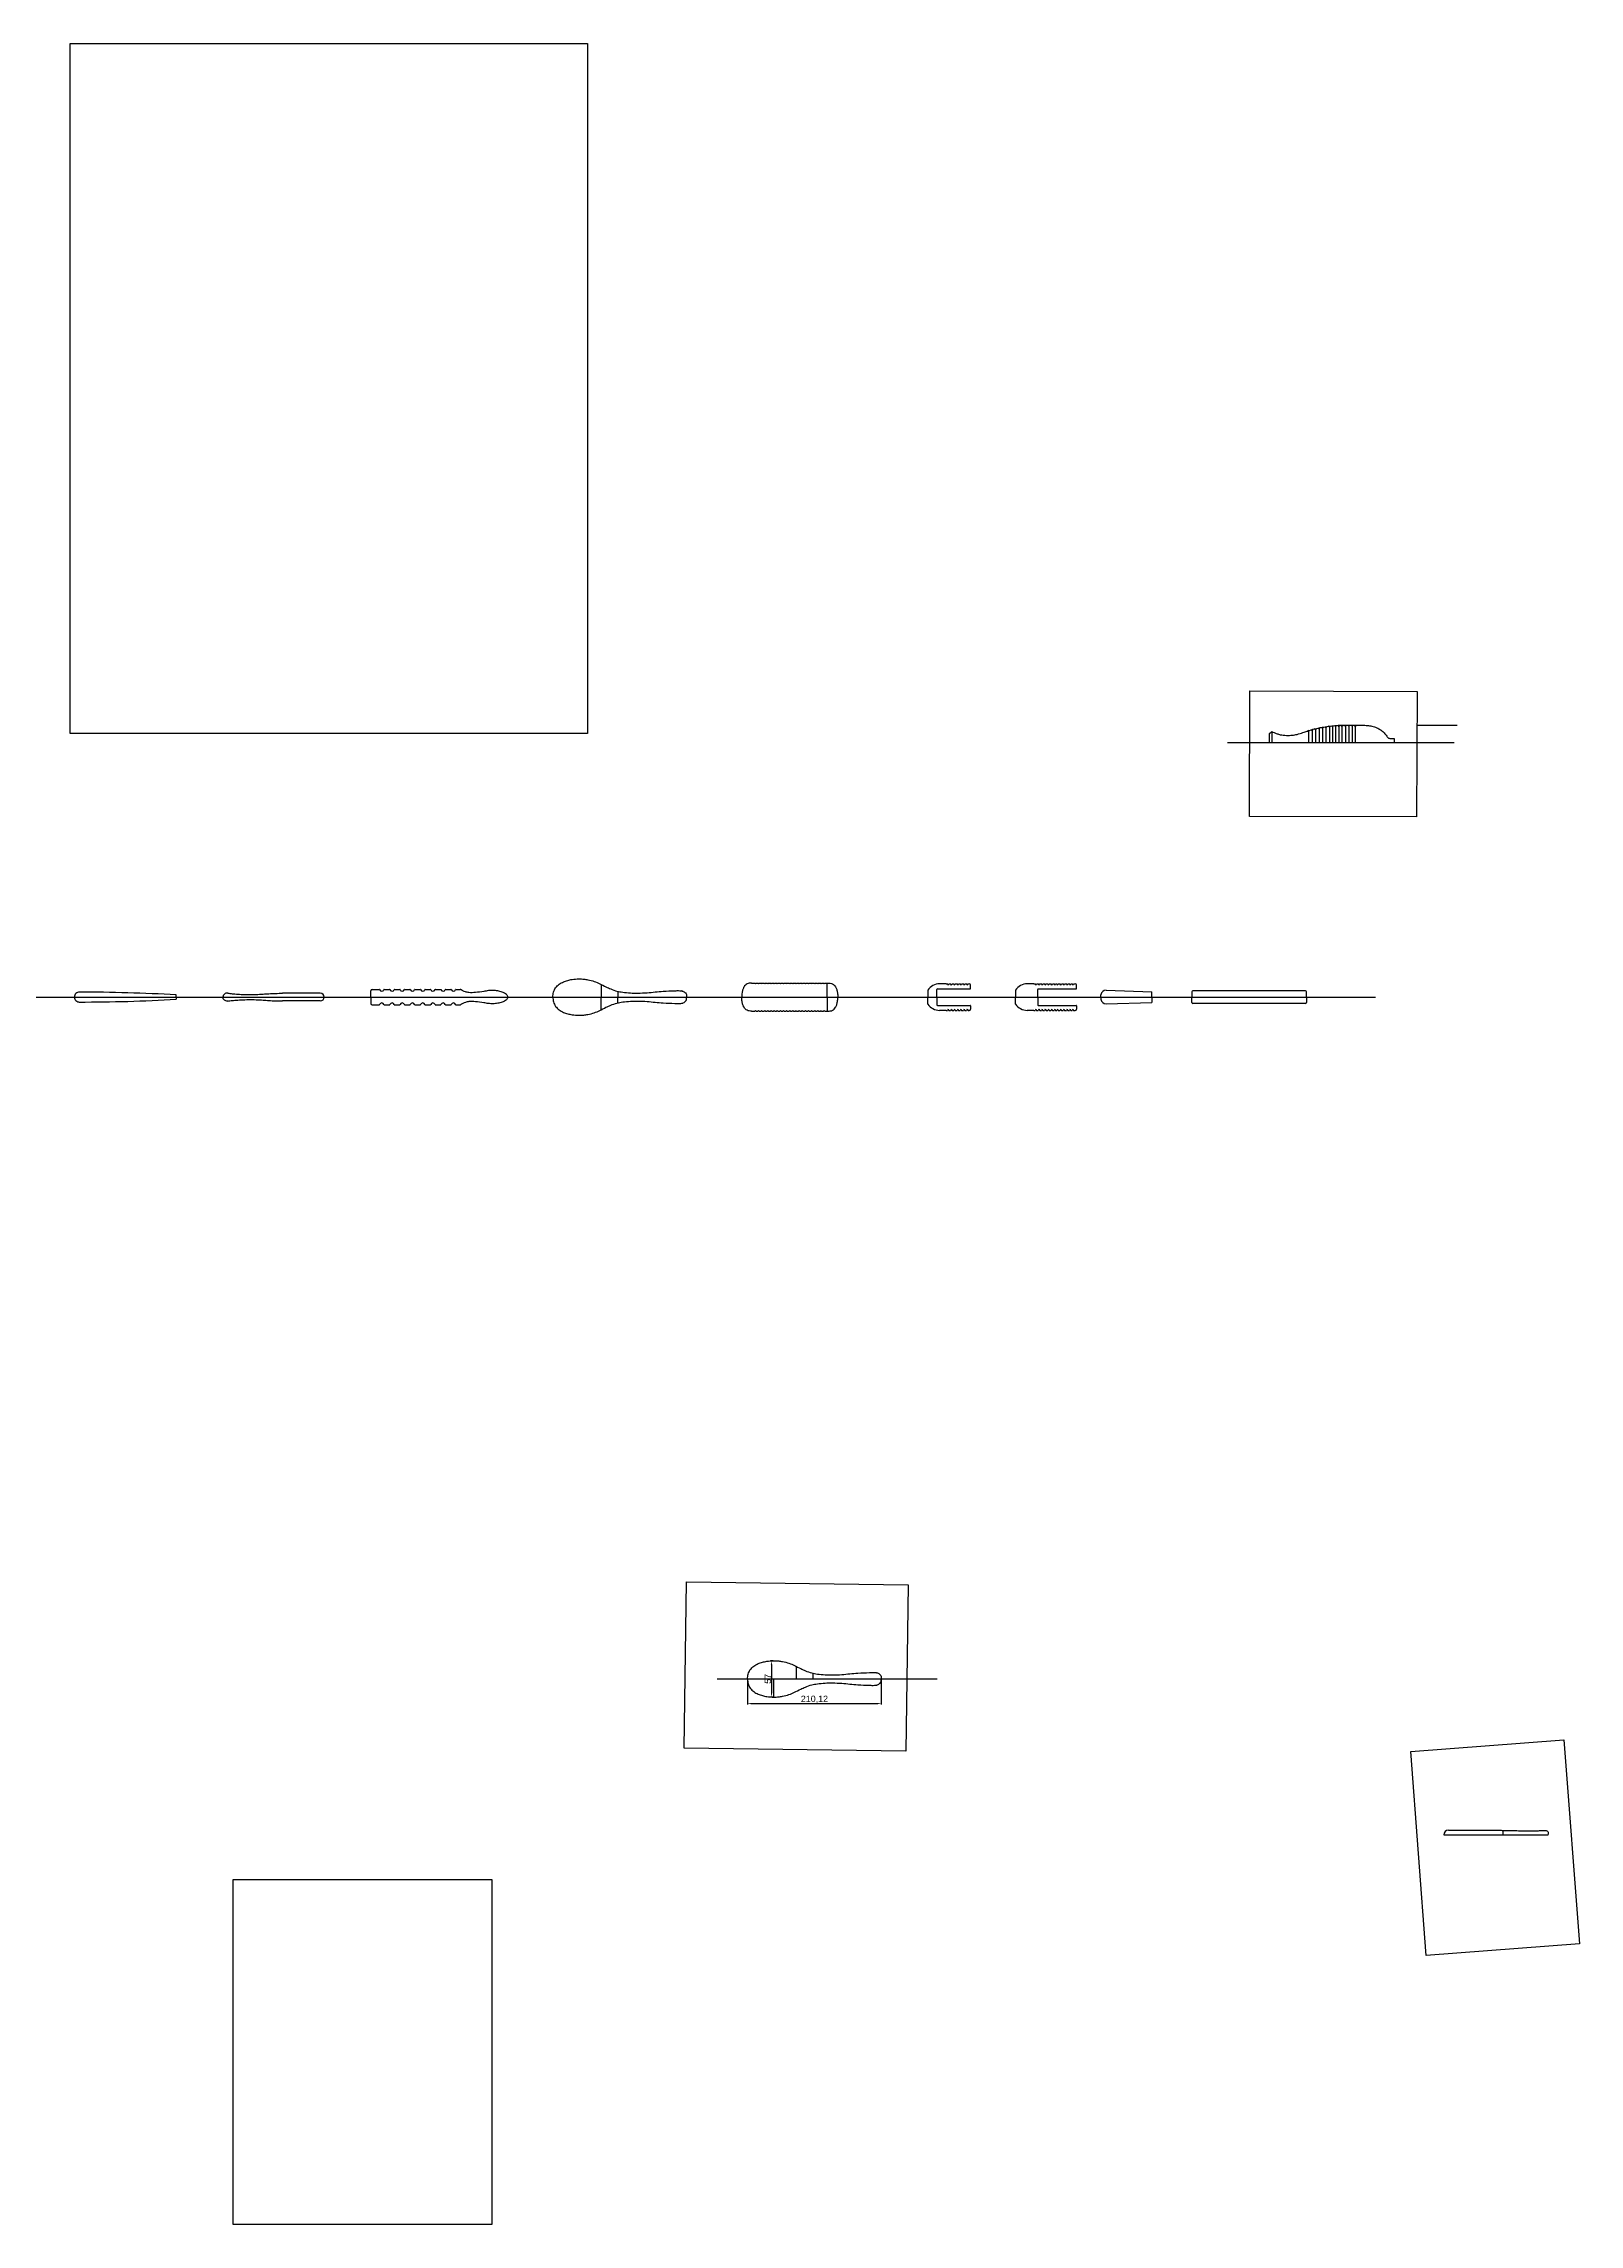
# Model space of a CAD drawing. Header units: millimetres. Extents: x 3940 to 31715, y 1502 to 5662.
# Drawn here: x 8209 to 10622, y 1667 to 5093 of the extents above; entities that cross this region are included whole.
import ezdxf

# ---------------------------------------------------------------- set-up
doc = ezdxf.new("R2010")
doc.units = ezdxf.units.MM
doc.styles.get("Standard").update_dxf_attribs({"font": 'arial.ttf'})
doc.dimstyles.new('ISO-25', dxfattribs={"dimtxt": 10, "dimasz": 6, "dimexe": 1.25, "dimexo": 0.625, "dimtad": 1, "dimtxsty": 'Standard', "dimcen": 2.5, "dimadec": 0, "dimazin": 0, "dimtfac": 1, "dimtmove": 0, "dimatfit": 3, "dimfxl": 1, "dimarcsym": 0})
picture_1 = doc.add_image_def('image3.jpg', size_in_pixel=(3072, 4096))
picture_2 = doc.add_image_def('image5.jpg', size_in_pixel=(3072, 4096))
picture_3 = doc.add_image_def('image9.jpg', size_in_pixel=(3072, 4096))
picture_4 = doc.add_image_def('image10.jpg', size_in_pixel=(3072, 4096))
picture_5 = doc.add_image_def('image13.jpg', size_in_pixel=(3072, 4096))

# ---------------------------------------------------------------- blocks, each defined once
blk = doc.blocks.new('*D3')
at = {"color": 0, "lineweight": -2, "transparency": 16777216}
for p, q in [((9355.3, 2552.6), (9351, 2552.6)), ((9352.3, 2546.6), (9352.3, 2501.6)), ((9355.4, 2495.6), (9351, 2495.6))]:
    blk.add_line(p, q, dxfattribs=at)
at = {"color": 0, "transparency": 16777216}
for points in [[(9351.3, 2546.6), (9353.3, 2546.6), (9352.3, 2552.6)], [(9351.3, 2501.6), (9353.3, 2501.6), (9352.3, 2495.6)]]:
    blk.add_solid(points, dxfattribs=at)
at = {"layer": 'Defpoints', "color": 0, "transparency": 16777216}
for p in [(9355.9, 2552.6), (9352.3, 2495.6), (9356, 2495.6)]:
    blk.add_point(p, dxfattribs=at)
at = {"color": 0, "transparency": 16777216, "insert": (9346.6, 2524.1), "char_height": 10, "attachment_point": 5, "rotation": 90}
blk.add_mtext('57', dxfattribs=at)
blk = doc.blocks.new('*D4')
at = {"color": 0, "lineweight": -2, "transparency": 16777216}
for p, q in [((9314.8, 2523.4), (9314.8, 2483.9)), ((9524.9, 2523.4), (9524.9, 2483.9)), ((9320.8, 2485.2), (9518.9, 2485.2))]:
    blk.add_line(p, q, dxfattribs=at)
at = {"color": 0, "transparency": 16777216}
for points in [[(9320.8, 2486.2), (9320.8, 2484.2), (9314.8, 2485.2)], [(9518.9, 2486.2), (9518.9, 2484.2), (9524.9, 2485.2)]]:
    blk.add_solid(points, dxfattribs=at)
at = {"layer": 'Defpoints', "color": 0, "transparency": 16777216}
for p in [(9314.8, 2524), (9524.9, 2524), (9524.9, 2485.2)]:
    blk.add_point(p, dxfattribs=at)
at = {"color": 0, "transparency": 16777216, "insert": (9419.9, 2491.8), "char_height": 10, "attachment_point": 5}
blk.add_mtext('210,12', dxfattribs=at)

msp = doc.modelspace()

# ---------------------------------------------------------------- linework, layer by layer
for p, q in [((10134.725, 4008.882), (10138.459, 4012.284)), ((10134.725, 3994.882), (10134.725, 4008.882)), ((10138.459, 4012.284), (10138.459, 3994.882)), ((10196.116, 4011.662), (10194.211, 4012.901)), ((10196.116, 4011.662), (10197.952, 4014.111)), ((10196.116, 4011.662), (10196.116, 3994.882)), ((10201.736, 4013.285), (10199.654, 4014.643)), ((10201.736, 4013.285), (10203.32, 4015.714)), ((10201.736, 4013.285), (10201.736, 3994.882)), ((10207.168, 4014.783), (10205.154, 4016.2)), ((10207.168, 4014.783), (10209.096, 4017.14)), ((10207.168, 4014.783), (10207.168, 3994.882)), ((10212.913, 4015.969), (10210.967, 4017.546)), ((10212.913, 4015.969), (10214.462, 4018.253)), ((10212.913, 4015.969), (10212.913, 3994.882)), ((10218.221, 4017.155), (10216.4, 4018.625)), ((10218.221, 4017.155), (10219.922, 4019.262)), ((10218.221, 4017.155), (10218.221, 3994.882)), ((10223.591, 4018.029), (10221.932, 4019.601)), ((10223.591, 4018.029), (10225.621, 4020.17)), ((10223.591, 4018.029), (10223.591, 3994.882)), ((10228.961, 4018.902), (10227.23, 4020.395)), ((10228.961, 4018.902), (10230.456, 4020.809)), ((10228.961, 4018.902), (10228.961, 3994.882)), ((10233.888, 4019.652), (10232.413, 4021.043)), ((10233.888, 4019.652), (10235.536, 4021.399)), ((10233.888, 4019.652), (10233.888, 3994.882)), ((10238.733, 4020.16), (10237.301, 4021.593)), ((10238.733, 4020.16), (10240.462, 4021.888)), ((10238.733, 4020.16), (10238.733, 3994.882)), ((10243.739, 4020.352), (10242.266, 4022.002)), ((10243.739, 4020.352), (10245.714, 4022.116)), ((10243.739, 4020.352), (10243.739, 3994.882)), ((10246.941, 4022.131), (10277.441, 4022.131)), ((10248.825, 4020.626), (10247.474, 4022.135)), ((10248.825, 4020.626), (10250.509, 4022.135)), ((10248.825, 4020.626), (10248.825, 3994.882)), ((10254.139, 4020.353), (10252.387, 4022.131)), ((10254.139, 4020.353), (10255.944, 4022.131)), ((10254.139, 4020.353), (10254.139, 3994.882)), ((10259.532, 4020.47), (10257.961, 4022.131)), ((10259.532, 4020.47), (10261.288, 4022.131)), ((10259.532, 4020.47), (10259.532, 3994.882)), ((10264.689, 4020.587), (10263.175, 4022.131)), ((10264.689, 4020.587), (10266.263, 4022.131)), ((10264.689, 4020.587), (10264.689, 3994.882)), ((10269.502, 4020.626), (10268.29, 4022.131)), ((10269.502, 4020.626), (10271.37, 4022.131)), ((10269.502, 4020.626), (10269.502, 3994.882)), ((10366.582, 4022.131), (10429.837, 4022.131)), ((10068.867, 3994.882), (10424.88, 3994.882)), ((10330.725, 4001.148), (10330.725, 3994.882)), ((8417.175, 3595.048), (8417.175, 3598.548)), ((8643.42, 3601.129), (8584.241, 3601.129)), ((8723.065, 3595.048), (8723.065, 3605.048)), ((8725.065, 3607.048), (8736.193, 3607.048)), ((8743.938, 3607.048), (8752.264, 3607.048)), ((8760.01, 3607.048), (8768.335, 3607.048)), ((8776.081, 3607.048), (8784.407, 3607.048)), ((8792.153, 3607.048), (8800.478, 3607.048)), ((8808.224, 3607.048), (8816.55, 3607.048)), ((8824.296, 3607.048), (8832.621, 3607.048)), ((8840.367, 3607.048), (8848.693, 3607.048)), ((8856.438, 3607.048), (8863.28, 3607.048)), ((9085.034, 3614.783), (9085.034, 3595.048)), ((9111.229, 3604.028), (9111.229, 3595.048)), ((9219.008, 3597.152), (9219.008, 3595.048)), ((9320.874, 3617.048), (9326.146, 3617.048)), ((9327.146, 3615.891), (9326.146, 3617.048)), ((9327.146, 3615.891), (9328.146, 3617.048)), ((9328.146, 3617.048), (9331.055, 3617.048)), ((9332.055, 3615.891), (9331.055, 3617.048)), ((9332.055, 3615.891), (9333.055, 3617.048)), ((9333.055, 3617.048), (9335.964, 3617.048)), ((9336.964, 3615.891), (9335.964, 3617.048)), ((9336.964, 3615.891), (9337.964, 3617.048)), ((9337.964, 3617.048), (9340.873, 3617.048)), ((9341.873, 3615.891), (9340.873, 3617.048)), ((9341.873, 3615.891), (9342.873, 3617.048)), ((9342.873, 3617.048), (9345.783, 3617.048)), ((9346.783, 3615.891), (9345.783, 3617.048)), ((9346.783, 3615.891), (9347.783, 3617.048)), ((9347.783, 3617.048), (9350.692, 3617.048)), ((9351.692, 3615.891), (9350.692, 3617.048)), ((9351.692, 3615.891), (9352.692, 3617.048)), ((9352.692, 3617.048), (9355.601, 3617.048)), ((9356.601, 3615.891), (9355.601, 3617.048)), ((9356.601, 3615.891), (9357.601, 3617.048)), ((9357.601, 3617.048), (9360.51, 3617.048)), ((9361.51, 3615.891), (9360.51, 3617.048)), ((9361.51, 3615.891), (9362.51, 3617.048)), ((9362.51, 3617.048), (9365.419, 3617.048)), ((9366.419, 3615.891), (9365.419, 3617.048)), ((9366.419, 3615.891), (9367.419, 3617.048)), ((9367.419, 3617.048), (9370.328, 3617.048)), ((9371.328, 3615.891), (9370.328, 3617.048)), ((9371.328, 3615.891), (9372.328, 3617.048)), ((9372.328, 3617.048), (9375.237, 3617.048)), ((9376.237, 3615.891), (9375.237, 3617.048)), ((9376.237, 3615.891), (9377.237, 3617.048)), ((9377.237, 3617.048), (9380.146, 3617.048)), ((9381.146, 3615.891), (9380.146, 3617.048)), ((9381.146, 3615.891), (9382.146, 3617.048)), ((9382.146, 3617.048), (9385.055, 3617.048)), ((9386.055, 3615.891), (9385.055, 3617.048)), ((9386.055, 3615.891), (9387.055, 3617.048)), ((9387.055, 3617.048), (9389.964, 3617.048)), ((9390.964, 3615.891), (9389.964, 3617.048)), ((9390.964, 3615.891), (9391.964, 3617.048)), ((9391.964, 3617.048), (9394.873, 3617.048)), ((9395.873, 3615.891), (9394.873, 3617.048)), ((9395.873, 3615.891), (9396.873, 3617.048)), ((9396.873, 3617.048), (9399.783, 3617.048)), ((9400.783, 3615.891), (9399.783, 3617.048)), ((9400.783, 3615.891), (9401.783, 3617.048)), ((9401.783, 3617.048), (9404.692, 3617.048)), ((9405.692, 3615.891), (9404.692, 3617.048)), ((9405.692, 3615.891), (9406.692, 3617.048)), ((9406.692, 3617.048), (9409.601, 3617.048)), ((9410.601, 3615.891), (9409.601, 3617.048)), ((9410.601, 3615.891), (9411.601, 3617.048)), ((9411.601, 3617.048), (9414.51, 3617.048)), ((9415.51, 3615.891), (9414.51, 3617.048)), ((9415.51, 3615.891), (9416.51, 3617.048)), ((9416.51, 3617.048), (9419.419, 3617.048)), ((9420.419, 3615.891), (9419.419, 3617.048)), ((9420.419, 3615.891), (9421.419, 3617.048)), ((9421.419, 3617.048), (9424.328, 3617.048)), ((9425.328, 3615.891), (9424.328, 3617.048)), ((9425.328, 3615.891), (9426.328, 3617.048)), ((9426.328, 3617.048), (9429.237, 3617.048)), ((9430.237, 3615.891), (9429.237, 3617.048)), ((9430.237, 3615.891), (9431.237, 3617.048)), ((9431.237, 3617.048), (9434.146, 3617.048)), ((9435.146, 3615.891), (9434.146, 3617.048)), ((9435.146, 3615.891), (9436.146, 3617.048)), ((9436.146, 3617.048), (9441.418, 3617.048)), ((9439.646, 3595.048), (9439.646, 3617.048)), ((9598.055, 3605.975), (9598.055, 3595.048)), ((9612.055, 3595.048), (9612.055, 3607.048)), ((9613.055, 3608.048), (9664.555, 3608.048)), ((9627, 3616.048), (9616.63, 3616.048)), ((9627, 3616.048), (9628.902, 3616.048)), ((9630.055, 3614.042), (9628.902, 3616.048)), ((9630.055, 3614.042), (9631.208, 3616.048)), ((9631.208, 3616.048), (9633.902, 3616.048)), ((9635.055, 3614.042), (9633.902, 3616.048)), ((9635.055, 3614.042), (9636.208, 3616.048)), ((9636.208, 3616.048), (9638.902, 3616.048)), ((9640.055, 3614.042), (9638.902, 3616.048)), ((9640.055, 3614.042), (9641.208, 3616.048)), ((9641.208, 3616.048), (9643.902, 3616.048)), ((9645.055, 3614.042), (9643.902, 3616.048)), ((9645.055, 3614.042), (9646.208, 3616.048)), ((9646.208, 3616.048), (9648.902, 3616.048)), ((9650.055, 3614.042), (9648.902, 3616.048)), ((9650.055, 3614.042), (9651.208, 3616.048)), ((9651.208, 3616.048), (9653.902, 3616.048)), ((9655.055, 3614.042), (9653.902, 3616.048)), ((9655.055, 3614.042), (9656.208, 3616.048)), ((9656.208, 3616.048), (9658.902, 3616.048)), ((9660.055, 3614.042), (9658.902, 3616.048)), ((9660.055, 3614.042), (9661.208, 3616.048)), ((9661.208, 3616.048), (9663.055, 3616.048)), ((9665.055, 3608.548), (9665.055, 3614.048)), ((9735.695, 3605.975), (9735.695, 3595.048)), ((9764.639, 3616.048), (9754.27, 3616.048)), ((9764.639, 3616.048), (9766.542, 3616.048)), ((9767.695, 3614.042), (9766.542, 3616.048)), ((9767.695, 3614.042), (9768.848, 3616.048)), ((9768.848, 3616.048), (9771.542, 3616.048)), ((9770.695, 3595.048), (9770.695, 3607.048)), ((9772.695, 3614.042), (9771.542, 3616.048)), ((9771.695, 3608.048), (9831.195, 3608.048)), ((9772.695, 3614.042), (9773.848, 3616.048)), ((9773.848, 3616.048), (9776.542, 3616.048)), ((9777.695, 3614.042), (9776.542, 3616.048)), ((9777.695, 3614.042), (9778.848, 3616.048)), ((9778.848, 3616.048), (9781.542, 3616.048)), ((9782.695, 3614.042), (9781.542, 3616.048)), ((9782.695, 3614.042), (9783.848, 3616.048)), ((9783.848, 3616.048), (9786.542, 3616.048)), ((9787.695, 3614.042), (9786.542, 3616.048)), ((9787.695, 3614.042), (9788.848, 3616.048)), ((9788.848, 3616.048), (9791.542, 3616.048)), ((9792.695, 3614.042), (9791.542, 3616.048)), ((9792.695, 3614.042), (9793.848, 3616.048)), ((9793.848, 3616.048), (9796.542, 3616.048)), ((9797.695, 3614.042), (9796.542, 3616.048)), ((9797.695, 3614.042), (9798.848, 3616.048)), ((9798.848, 3616.048), (9800.695, 3616.048)), ((9801.848, 3614.042), (9800.695, 3616.048)), ((9801.848, 3614.042), (9803.001, 3616.048)), ((9803.001, 3616.048), (9805.695, 3616.048)), ((9806.848, 3614.042), (9805.695, 3616.048)), ((9806.848, 3614.042), (9808.001, 3616.048)), ((9808.001, 3616.048), (9810.695, 3616.048)), ((9811.848, 3614.042), (9810.695, 3616.048)), ((9811.848, 3614.042), (9813.001, 3616.048)), ((9813.001, 3616.048), (9815.695, 3616.048)), ((9816.848, 3614.042), (9815.695, 3616.048)), ((9816.848, 3614.042), (9818.001, 3616.048)), ((9818.001, 3616.048), (9820.695, 3616.048)), ((9821.848, 3614.042), (9820.695, 3616.048)), ((9821.848, 3614.042), (9823.001, 3616.048)), ((9823.001, 3616.048), (9824.848, 3616.048)), ((9826.001, 3614.042), (9824.848, 3616.048)), ((9826.001, 3614.042), (9827.154, 3616.048)), ((9827.154, 3616.048), (9829.695, 3616.048)), ((9831.695, 3608.548), (9831.695, 3614.048)), ((9870.123, 3595.048), (9870.123, 3598.548)), ((9878.386, 3605.794), (9950.123, 3603.548)), ((9950.123, 3595.048), (9950.123, 3603.548)), ((10013.115, 3603.548), (10013.115, 3595.048)), ((10191.615, 3605.048), (10014.615, 3605.048)), ((10193.115, 3595.048), (10193.115, 3603.548)), ((8417.175, 3595.048), (8417.175, 3591.548)), ((8643.42, 3588.968), (8584.241, 3588.968)), ((8723.065, 3595.048), (8723.065, 3585.049)), ((8725.065, 3583.049), (8736.193, 3583.049)), ((8743.938, 3583.049), (8752.264, 3583.049)), ((8760.01, 3583.049), (8768.335, 3583.049)), ((8776.081, 3583.049), (8784.407, 3583.049)), ((8792.153, 3583.049), (8800.478, 3583.049)), ((8808.224, 3583.049), (8816.55, 3583.049)), ((8824.296, 3583.049), (8832.621, 3583.049)), ((8840.367, 3583.049), (8848.693, 3583.049)), ((8856.438, 3583.049), (8863.28, 3583.049)), ((9085.034, 3575.314), (9085.034, 3595.048)), ((9111.229, 3586.068), (9111.229, 3595.048)), ((9219.008, 3592.944), (9219.008, 3595.048)), ((9320.874, 3573.049), (9326.146, 3573.049)), ((9327.146, 3574.205), (9326.146, 3573.049)), ((9327.146, 3574.205), (9328.146, 3573.049)), ((9328.146, 3573.049), (9331.055, 3573.049)), ((9332.055, 3574.205), (9331.055, 3573.049)), ((9332.055, 3574.205), (9333.055, 3573.049)), ((9333.055, 3573.049), (9335.964, 3573.049)), ((9336.964, 3574.205), (9335.964, 3573.049)), ((9336.964, 3574.205), (9337.964, 3573.049)), ((9337.964, 3573.049), (9340.873, 3573.049)), ((9341.873, 3574.205), (9340.873, 3573.049)), ((9341.873, 3574.205), (9342.873, 3573.049)), ((9342.873, 3573.049), (9345.783, 3573.049)), ((9346.783, 3574.205), (9345.783, 3573.049)), ((9346.783, 3574.205), (9347.783, 3573.049)), ((9347.783, 3573.049), (9350.692, 3573.049)), ((9351.692, 3574.205), (9350.692, 3573.049)), ((9351.692, 3574.205), (9352.692, 3573.049)), ((9352.692, 3573.049), (9355.601, 3573.049)), ((9356.601, 3574.205), (9355.601, 3573.049)), ((9356.601, 3574.205), (9357.601, 3573.049)), ((9357.601, 3573.049), (9360.51, 3573.049)), ((9361.51, 3574.205), (9360.51, 3573.049)), ((9361.51, 3574.205), (9362.51, 3573.049)), ((9362.51, 3573.049), (9365.419, 3573.049)), ((9366.419, 3574.205), (9365.419, 3573.049)), ((9366.419, 3574.205), (9367.419, 3573.049)), ((9367.419, 3573.049), (9370.328, 3573.049)), ((9371.328, 3574.205), (9370.328, 3573.049)), ((9371.328, 3574.205), (9372.328, 3573.049)), ((9372.328, 3573.049), (9375.237, 3573.049)), ((9376.237, 3574.205), (9375.237, 3573.049)), ((9376.237, 3574.205), (9377.237, 3573.049)), ((9377.237, 3573.049), (9380.146, 3573.049)), ((9381.146, 3574.205), (9380.146, 3573.049)), ((9381.146, 3574.205), (9382.146, 3573.049)), ((9382.146, 3573.049), (9385.055, 3573.049)), ((9386.055, 3574.205), (9385.055, 3573.049)), ((9386.055, 3574.205), (9387.055, 3573.049)), ((9387.055, 3573.049), (9389.964, 3573.049)), ((9390.964, 3574.205), (9389.964, 3573.049)), ((9390.964, 3574.205), (9391.964, 3573.049)), ((9391.964, 3573.049), (9394.873, 3573.049)), ((9395.873, 3574.205), (9394.873, 3573.049)), ((9395.873, 3574.205), (9396.873, 3573.049)), ((9396.873, 3573.049), (9399.783, 3573.049)), ((9400.783, 3574.205), (9399.783, 3573.049)), ((9400.783, 3574.205), (9401.783, 3573.049)), ((9401.783, 3573.049), (9404.692, 3573.049)), ((9405.692, 3574.205), (9404.692, 3573.049)), ((9405.692, 3574.205), (9406.692, 3573.049)), ((9406.692, 3573.049), (9409.601, 3573.049)), ((9410.601, 3574.205), (9409.601, 3573.049)), ((9410.601, 3574.205), (9411.601, 3573.049)), ((9411.601, 3573.049), (9414.51, 3573.049)), ((9415.51, 3574.205), (9414.51, 3573.049)), ((9415.51, 3574.205), (9416.51, 3573.049)), ((9416.51, 3573.049), (9419.419, 3573.049)), ((9420.419, 3574.205), (9419.419, 3573.049)), ((9420.419, 3574.205), (9421.419, 3573.049)), ((9421.419, 3573.049), (9424.328, 3573.049)), ((9425.328, 3574.205), (9424.328, 3573.049)), ((9425.328, 3574.205), (9426.328, 3573.049)), ((9426.328, 3573.049), (9429.237, 3573.049)), ((9430.237, 3574.205), (9429.237, 3573.049)), ((9430.237, 3574.205), (9431.237, 3573.049)), ((9431.237, 3573.049), (9434.146, 3573.049)), ((9435.146, 3574.205), (9434.146, 3573.049)), ((9435.146, 3574.205), (9436.146, 3573.049)), ((9436.146, 3573.049), (9441.418, 3573.049)), ((9439.646, 3595.048), (9439.646, 3573.049)), ((9598.055, 3584.122), (9598.055, 3595.048)), ((9612.055, 3595.048), (9612.055, 3583.048)), ((9613.055, 3582.048), (9664.555, 3582.048)), ((9627, 3574.048), (9616.63, 3574.048)), ((9627, 3574.048), (9628.902, 3574.048)), ((9630.055, 3576.054), (9628.902, 3574.048)), ((9630.055, 3576.054), (9631.208, 3574.048)), ((9631.208, 3574.048), (9633.902, 3574.048)), ((9635.055, 3576.054), (9633.902, 3574.048)), ((9635.055, 3576.054), (9636.208, 3574.048)), ((9636.208, 3574.048), (9638.902, 3574.048)), ((9640.055, 3576.054), (9638.902, 3574.048)), ((9640.055, 3576.054), (9641.208, 3574.048)), ((9641.208, 3574.048), (9643.902, 3574.048)), ((9645.055, 3576.054), (9643.902, 3574.048)), ((9645.055, 3576.054), (9646.208, 3574.048)), ((9646.208, 3574.048), (9648.902, 3574.048)), ((9650.055, 3576.054), (9648.902, 3574.048)), ((9650.055, 3576.054), (9651.208, 3574.048)), ((9651.208, 3574.048), (9653.902, 3574.048)), ((9655.055, 3576.054), (9653.902, 3574.048)), ((9655.055, 3576.054), (9656.208, 3574.048)), ((9656.208, 3574.048), (9658.902, 3574.048)), ((9660.055, 3576.054), (9658.902, 3574.048)), ((9660.055, 3576.054), (9661.208, 3574.048)), ((9661.208, 3574.048), (9663.055, 3574.048)), ((9665.055, 3581.548), (9665.055, 3576.048)), ((9735.695, 3584.122), (9735.695, 3595.048)), ((9764.639, 3574.048), (9754.27, 3574.048)), ((9764.639, 3574.048), (9766.542, 3574.048)), ((9767.695, 3576.054), (9766.542, 3574.048)), ((9767.695, 3576.054), (9768.848, 3574.048)), ((9768.848, 3574.048), (9771.542, 3574.048)), ((9770.695, 3595.048), (9770.695, 3583.048)), ((9772.695, 3576.054), (9771.542, 3574.048)), ((9771.695, 3582.048), (9831.195, 3582.048)), ((9772.695, 3576.054), (9773.848, 3574.048)), ((9773.848, 3574.048), (9776.542, 3574.048)), ((9777.695, 3576.054), (9776.542, 3574.048)), ((9777.695, 3576.054), (9778.848, 3574.048)), ((9778.848, 3574.048), (9781.542, 3574.048)), ((9782.695, 3576.054), (9781.542, 3574.048)), ((9782.695, 3576.054), (9783.848, 3574.048)), ((9783.848, 3574.048), (9786.542, 3574.048)), ((9787.695, 3576.054), (9786.542, 3574.048)), ((9787.695, 3576.054), (9788.848, 3574.048)), ((9788.848, 3574.048), (9791.542, 3574.048)), ((9792.695, 3576.054), (9791.542, 3574.048)), ((9792.695, 3576.054), (9793.848, 3574.048)), ((9793.848, 3574.048), (9796.542, 3574.048)), ((9797.695, 3576.054), (9796.542, 3574.048)), ((9797.695, 3576.054), (9798.848, 3574.048)), ((9798.848, 3574.048), (9800.695, 3574.048)), ((9801.848, 3576.054), (9800.695, 3574.048)), ((9801.848, 3576.054), (9803.001, 3574.048)), ((9803.001, 3574.048), (9805.695, 3574.048)), ((9806.848, 3576.054), (9805.695, 3574.048)), ((9806.848, 3576.054), (9808.001, 3574.048)), ((9808.001, 3574.048), (9810.695, 3574.048)), ((9811.848, 3576.054), (9810.695, 3574.048)), ((9811.848, 3576.054), (9813.001, 3574.048)), ((9813.001, 3574.048), (9815.695, 3574.048)), ((9816.848, 3576.054), (9815.695, 3574.048)), ((9816.848, 3576.054), (9818.001, 3574.048)), ((9818.001, 3574.048), (9820.695, 3574.048)), ((9821.848, 3576.054), (9820.695, 3574.048)), ((9821.848, 3576.054), (9823.001, 3574.048)), ((9823.001, 3574.048), (9824.848, 3574.048)), ((9826.001, 3576.054), (9824.848, 3574.048)), ((9826.001, 3576.054), (9827.154, 3574.048)), ((9827.154, 3574.048), (9829.695, 3574.048)), ((9831.695, 3581.548), (9831.695, 3576.048)), ((9870.123, 3595.048), (9870.123, 3591.548)), ((9878.386, 3584.303), (9950.123, 3586.548)), ((9950.123, 3595.048), (9950.123, 3586.548)), ((10013.115, 3586.548), (10013.115, 3595.048)), ((10191.615, 3585.048), (10014.615, 3585.048)), ((10193.115, 3595.048), (10193.115, 3586.548)), ((9390.958, 2543.769), (9390.958, 2524.034)), ((9267.032, 2524.034), (9612.905, 2524.034)), ((9356.025, 2495.572), (9356.025, 2524.034)), ((9417.154, 2533.014), (9417.154, 2524.034)), ((9524.933, 2526.139), (9524.933, 2524.034)), ((9524.933, 2521.93), (9524.933, 2524.034)), ((10408.732, 2279.127), (10572.736, 2279.127)), ((10415.982, 2286.377), (10494.578, 2286.377)), ((10501.593, 2285.295), (10500.988, 2286.123)), ((10501.593, 2285.295), (10502.182, 2286.101)), ((10501.593, 2285.295), (10501.593, 2279.127)), ((10572.736, 2283.295), (10572.736, 2279.388))]:
    msp.add_line(p, q)
at = {"color": 1}
msp.add_line((6212.508, 3595.048), (10301.591, 3595.048), dxfattribs=at)
for centre, radius, start, end in [((8264.925, 3595.048), 7.75, 88.399889, 180), ((8264.925, 871.671), 2731.125, 86.804318, 90.00454), ((8643.42, 3595.048), 6.08, 0, 90), ((8725.065, 3605.048), 2, 90, 180), ((8736.193, 3606.548), 0.5, 19.255139, 90), ((8740.065, 3607.901), 3.602, 199.255139, 340.744861), ((8743.938, 3606.548), 0.5, 90, 160.744861), ((8752.264, 3606.548), 0.5, 19.255139, 90), ((8756.137, 3607.901), 3.602, 199.255139, 340.744861), ((8760.01, 3606.548), 0.5, 90, 160.744861), ((8768.335, 3606.548), 0.5, 19.255139, 90), ((8772.208, 3607.901), 3.602, 199.255139, 340.744861), ((8776.081, 3606.548), 0.5, 90, 160.744861), ((8784.407, 3606.548), 0.5, 19.255139, 90), ((8788.28, 3607.901), 3.602, 199.255139, 340.744861), ((8792.153, 3606.548), 0.5, 90, 160.744861), ((8800.478, 3606.548), 0.5, 19.255139, 90), ((8804.351, 3607.901), 3.602, 199.255139, 340.744861), ((8808.224, 3606.548), 0.5, 90, 160.744861), ((8816.55, 3606.548), 0.5, 19.255139, 90), ((8820.423, 3607.901), 3.602, 199.255139, 340.744861), ((8824.296, 3606.548), 0.5, 90, 160.744861), ((8832.621, 3606.548), 0.5, 19.255139, 90), ((8836.494, 3607.901), 3.602, 199.255139, 340.744861), ((8840.367, 3606.548), 0.5, 90, 160.744861), ((8848.693, 3606.548), 0.5, 19.255139, 90), ((8852.565, 3607.901), 3.602, 199.255139, 340.744861), ((8856.438, 3606.548), 0.5, 90, 160.744861), ((8863.28, 3605.048), 2, 59.644881, 90), ((9210.614, 3598.349), 6.428, 76.148815, 82.493372), ((9617.356, 3592.547), 23.512, 91.769045, 145.172976), ((9613.055, 3607.048), 1, 90, 180), ((9663.055, 3614.048), 2, 0, 90), ((9664.555, 3608.548), 0.5, 270, 0), ((9754.996, 3592.547), 23.512, 91.769045, 145.172976), ((9771.695, 3607.048), 1, 90, 180), ((9829.695, 3614.048), 2, 0, 90), ((9831.195, 3608.548), 0.5, 270, 0), ((9878.123, 3597.759), 8.039, 88.124487, 174.368887), ((10014.615, 3603.548), 1.5, 90, 180), ((10191.615, 3603.548), 1.5, 0, 90), ((8264.925, 3595.048), 7.75, 180, 271.600111), ((8264.925, 6318.426), 2731.125, 269.99546, 273.195682), ((8643.42, 3595.048), 6.08, 270, 0), ((8725.065, 3585.049), 2, 180, 270), ((8736.193, 3583.549), 0.5, 270, 340.744861), ((8740.065, 3582.196), 3.602, 19.255139, 160.744861), ((8743.938, 3583.549), 0.5, 199.255139, 270), ((8752.264, 3583.549), 0.5, 270, 340.744861), ((8756.137, 3582.196), 3.602, 19.255139, 160.744861), ((8760.01, 3583.549), 0.5, 199.255139, 270), ((8768.335, 3583.549), 0.5, 270, 340.744861), ((8772.208, 3582.196), 3.602, 19.255139, 160.744861), ((8776.081, 3583.549), 0.5, 199.255139, 270), ((8784.407, 3583.549), 0.5, 270, 340.744861), ((8788.28, 3582.196), 3.602, 19.255139, 160.744861), ((8792.153, 3583.549), 0.5, 199.255139, 270), ((8800.478, 3583.549), 0.5, 270, 340.744861), ((8804.351, 3582.196), 3.602, 19.255139, 160.744861), ((8808.224, 3583.549), 0.5, 199.255139, 270), ((8816.55, 3583.549), 0.5, 270, 340.744861), ((8820.423, 3582.196), 3.602, 19.255139, 160.744861), ((8824.296, 3583.549), 0.5, 199.255139, 270), ((8832.621, 3583.549), 0.5, 270, 340.744861), ((8836.494, 3582.196), 3.602, 19.255139, 160.744861), ((8840.367, 3583.549), 0.5, 199.255139, 270), ((8848.693, 3583.549), 0.5, 270, 340.744861), ((8852.565, 3582.196), 3.602, 19.255139, 160.744861), ((8856.438, 3583.549), 0.5, 199.255139, 270), ((8863.28, 3585.049), 2, 270, 300.355119), ((9210.614, 3591.747), 6.428, 277.506628, 283.851185), ((9617.356, 3597.549), 23.512, 214.827024, 268.230955), ((9613.055, 3583.048), 1, 180, 270), ((9663.055, 3576.048), 2, 270, 0), ((9664.555, 3581.548), 0.5, 0, 90), ((9754.996, 3597.549), 23.512, 214.827024, 268.230955), ((9771.695, 3583.048), 1, 180, 270), ((9829.695, 3576.048), 2, 270, 0), ((9831.195, 3581.548), 0.5, 0, 90), ((9878.123, 3592.337), 8.039, 185.631113, 271.875513), ((10014.615, 3586.548), 1.5, 180, 270), ((10191.615, 3586.548), 1.5, 270, 0), ((9516.538, 2527.336), 6.428, 76.148815, 82.493372), ((9516.538, 2520.733), 6.428, 277.506628, 283.851185), ((10415.982, 2279.127), 7.25, 90, 180)]:
    msp.add_arc(centre, radius, start, end)
msp.add_ellipse((8497.181, 3595.048), major_axis=(-6.683, 0), ratio=0.92924148, start_param=4.6004225, end_param=6.28318531)
at = {"extrusion": (0, 0, -1)}
msp.add_ellipse((8497.181, 3595.048), major_axis=(-6.683, 0), ratio=0.92924148, start_param=4.6004225, end_param=6.28318531, dxfattribs=at)
for points, knots in [([(10138.459, 4012.284), (10139.728, 4011.732), (10142.484, 4010.532), (10146.836, 4008.669), (10153.219, 4006.666), (10161.431, 4006.006), (10170.321, 4006.267), (10179.071, 4007.676), (10186.622, 4010.419), (10194.965, 4013.149), (10203.957, 4016.082), (10214.511, 4018.333), (10225.266, 4020.223), (10233.934, 4021.226), (10242.516, 4022.17), (10247.788, 4022.147), (10251.338, 4022.131)], [0, 0, 0, 0, 4.15086359, 9.01812501, 14.2007822, 24.14523977, 33.52422629, 40.8693526, 50.61336757, 57.55235942, 67.22305649, 78.95951564, 89.88417026, 99.97577266, 105.13196737, 115.77062363, 115.77062363, 115.77062363, 115.77062363]), ([(10277.441, 4022.131), (10279.357, 4022.101), (10283.621, 4022.034), (10290.455, 4021.76), (10297.899, 4020.221), (10304.746, 4017.8), (10310.606, 4014.218), (10315.353, 4010.156), (10318.63, 4006.041), (10320.298, 4002.97), (10321.998, 4001.639), (10325.471, 4001.245), (10328.443, 4001.19), (10330.725, 4001.148)], [0, 0, 0, 0, 5.74995322, 12.79907689, 20.4733093, 28.47089258, 34.44853188, 40.98216979, 47.10445213, 50.1668451, 51.32987488, 53.41907987, 60.33306049, 60.33306049, 60.33306049, 60.33306049]), ([(8497.928, 3601.22), (8499.041, 3601.102), (8502.797, 3600.703), (8509.782, 3599.841), (8519.687, 3599.307), (8530.797, 3598.838), (8542.361, 3598.995), (8552.925, 3599.749), (8563.079, 3600.511), (8573.303, 3600.914), (8580.5, 3601.055), (8584.241, 3601.129)], [0, 0, 0, 0, 3.35874507, 11.33237477, 21.10423751, 33.10260864, 44.6916812, 55.77450125, 64.86842768, 75.23859682, 86.46385245, 86.46385245, 86.46385245, 86.46385245]), ([(8938.065, 3595.048), (8938.048, 3595.417), (8938.005, 3596.323), (8937.31, 3597.803), (8935.58, 3599.691), (8932.808, 3601.584), (8928.109, 3603.31), (8922.197, 3604.947), (8914.946, 3605.64), (8907.555, 3605.393), (8898.484, 3603.29), (8888.276, 3602.34), (8878.492, 3601.661), (8871.829, 3603.079), (8867.771, 3604.625), (8865.547, 3606.031), (8864.501, 3606.651), (8864.291, 3606.774)], [0, 0, 0, 0, 1.10120196, 2.70444399, 4.76611758, 8.73781828, 12.62906519, 19.73787933, 27.08397487, 34.39799387, 41.81624617, 54.92299116, 65.1867717, 70.99002367, 75.218744, 78.13534875, 78.86512687, 78.86512687, 78.86512687, 78.86512687]), ([(9008.887, 3595.048), (9009.022, 3597.64), (9009.291, 3602.803), (9012.931, 3609.87), (9018.573, 3615.418), (9025.257, 3619.143), (9032.209, 3621.471), (9040.391, 3623.089), (9048.972, 3623.782), (9057.277, 3623.361), (9065.275, 3622.133), (9073.692, 3620.081), (9083.061, 3615.864), (9091.487, 3611.466), (9100.467, 3607.39), (9109.167, 3604.224), (9119.62, 3602.488), (9130.478, 3601.398), (9143.262, 3601.184), (9160.426, 3601.932), (9179.787, 3604.457), (9196.984, 3604.776), (9206.778, 3605.32), (9210.422, 3604.859), (9211.453, 3604.723)], [0, 0, 0, 0, 11.99638242, 23.90514359, 36.04687657, 48.48474105, 59.26352647, 70.15053328, 87.34219913, 99.29145891, 108.86873164, 125.09212939, 139.51889033, 156.6828798, 169.4605748, 185.54174051, 199.69360333, 218.77202978, 236.44223099, 259.30811348, 298.90984383, 327.37058189, 339.64451644, 344.49586136, 344.49586136, 344.49586136, 344.49586136]), ([(9212.153, 3604.591), (9212.745, 3604.445), (9214.266, 3604.037), (9216.405, 3602.63), (9218.367, 3600.48), (9218.942, 3598.424), (9219, 3597.316), (9219.008, 3597.152)], [0.56309843, 0.56309843, 0.56309843, 0.56309843, 3.39614021, 7.89510787, 12.29456333, 16.71286622, 17.47659678, 17.47659678, 17.47659678, 17.47659678]), ([(9320.874, 3617.048), (9319.759, 3617.021), (9317.392, 3616.966), (9314.006, 3616.014), (9311.182, 3613.892), (9308.936, 3610.867), (9307.102, 3606.893), (9306.327, 3602.609), (9305.647, 3598.632), (9305.646, 3596.266), (9305.646, 3595.048)], [0, 0, 0, 0, 3.34200715, 7.09675967, 10.32544123, 13.74591364, 18.31346808, 23.31615716, 26.75399086, 30.3986859, 30.3986859, 30.3986859, 30.3986859]), ([(9441.418, 3617.048), (9442.533, 3617.021), (9444.9, 3616.966), (9448.286, 3616.014), (9451.11, 3613.892), (9453.357, 3610.867), (9455.19, 3606.893), (9455.965, 3602.609), (9456.645, 3598.632), (9456.646, 3596.266), (9456.646, 3595.048)], [0, 0, 0, 0, 3.34200715, 7.09675967, 10.32544123, 13.74591364, 18.31346808, 23.31615716, 26.75399086, 30.3986859, 30.3986859, 30.3986859, 30.3986859]), ([(8497.928, 3588.877), (8499.041, 3588.995), (8502.797, 3589.394), (8509.782, 3590.255), (8519.687, 3590.79), (8530.797, 3591.259), (8542.361, 3591.102), (8552.925, 3590.348), (8563.079, 3589.586), (8573.303, 3589.183), (8580.5, 3589.041), (8584.241, 3588.968)], [0, 0, 0, 0, 3.35874507, 11.33237477, 21.10423751, 33.10260864, 44.6916812, 55.77450125, 64.86842768, 75.23859682, 86.46385245, 86.46385245, 86.46385245, 86.46385245]), ([(8938.065, 3595.048), (8938.048, 3594.679), (8938.005, 3593.774), (8937.31, 3592.293), (8935.58, 3590.405), (8932.808, 3588.512), (8928.109, 3586.786), (8922.197, 3585.15), (8914.946, 3584.456), (8907.555, 3584.704), (8898.484, 3586.807), (8888.276, 3587.757), (8878.492, 3588.436), (8871.829, 3587.018), (8867.771, 3585.472), (8865.547, 3584.066), (8864.501, 3583.446), (8864.291, 3583.323)], [0, 0, 0, 0, 1.10120196, 2.70444399, 4.76611758, 8.73781828, 12.62906519, 19.73787933, 27.08397487, 34.39799387, 41.81624617, 54.92299116, 65.1867717, 70.99002367, 75.218744, 78.13534875, 78.86512687, 78.86512687, 78.86512687, 78.86512687]), ([(9008.887, 3595.048), (9009.022, 3592.457), (9009.291, 3587.293), (9012.931, 3580.227), (9018.573, 3574.678), (9025.257, 3570.953), (9032.209, 3568.626), (9040.391, 3567.007), (9048.972, 3566.315), (9057.277, 3566.736), (9065.275, 3567.964), (9073.692, 3570.015), (9083.061, 3574.232), (9091.487, 3578.631), (9100.467, 3582.707), (9109.167, 3585.873), (9119.62, 3587.609), (9130.478, 3588.699), (9143.262, 3588.913), (9160.426, 3588.165), (9179.787, 3585.64), (9196.984, 3585.321), (9206.778, 3584.777), (9210.422, 3585.238), (9211.453, 3585.374)], [0, 0, 0, 0, 11.99638242, 23.90514359, 36.04687657, 48.48474105, 59.26352647, 70.15053328, 87.34219913, 99.29145891, 108.86873164, 125.09212939, 139.51889033, 156.6828798, 169.4605748, 185.54174051, 199.69360333, 218.77202978, 236.44223099, 259.30811348, 298.90984383, 327.37058189, 339.64451644, 344.49586136, 344.49586136, 344.49586136, 344.49586136]), ([(9212.153, 3585.506), (9212.745, 3585.652), (9214.266, 3586.06), (9216.405, 3587.467), (9218.367, 3589.617), (9218.942, 3591.673), (9219, 3592.781), (9219.008, 3592.944)], [0.56309843, 0.56309843, 0.56309843, 0.56309843, 3.39614021, 7.89510787, 12.29456333, 16.71286622, 17.47659678, 17.47659678, 17.47659678, 17.47659678]), ([(9320.874, 3573.049), (9319.759, 3573.075), (9317.392, 3573.131), (9314.006, 3574.083), (9311.182, 3576.204), (9308.936, 3579.229), (9307.102, 3583.204), (9306.327, 3587.488), (9305.647, 3591.465), (9305.646, 3593.831), (9305.646, 3595.048)], [0, 0, 0, 0, 3.34200715, 7.09675967, 10.32544123, 13.74591364, 18.31346808, 23.31615716, 26.75399086, 30.3986859, 30.3986859, 30.3986859, 30.3986859]), ([(9441.418, 3573.049), (9442.533, 3573.075), (9444.9, 3573.131), (9448.286, 3574.083), (9451.11, 3576.204), (9453.357, 3579.229), (9455.19, 3583.204), (9455.965, 3587.488), (9456.645, 3591.465), (9456.646, 3593.831), (9456.646, 3595.048)], [0, 0, 0, 0, 3.34200715, 7.09675967, 10.32544123, 13.74591364, 18.31346808, 23.31615716, 26.75399086, 30.3986859, 30.3986859, 30.3986859, 30.3986859]), ([(9314.812, 2524.034), (9314.947, 2526.626), (9315.216, 2531.789), (9318.856, 2538.856), (9324.498, 2544.405), (9331.182, 2548.13), (9338.134, 2550.457), (9346.315, 2552.075), (9354.897, 2552.768), (9363.202, 2552.347), (9371.2, 2551.119), (9379.617, 2549.067), (9388.986, 2544.85), (9397.412, 2540.452), (9406.392, 2536.376), (9415.092, 2533.21), (9425.545, 2531.474), (9436.402, 2530.384), (9449.187, 2530.17), (9466.351, 2530.918), (9485.712, 2533.443), (9502.909, 2533.762), (9512.702, 2534.306), (9516.346, 2533.845), (9517.378, 2533.709)], [0, 0, 0, 0, 11.99638242, 23.90514359, 36.04687657, 48.48474105, 59.26352647, 70.15053328, 87.34219913, 99.29145891, 108.86873164, 125.09212939, 139.51889033, 156.6828798, 169.4605748, 185.54174051, 199.69360333, 218.77202978, 236.44223099, 259.30811348, 298.90984383, 327.37058189, 339.64451644, 344.49586136, 344.49586136, 344.49586136, 344.49586136]), ([(9314.812, 2524.034), (9314.947, 2521.443), (9315.216, 2516.28), (9318.856, 2509.213), (9324.498, 2503.664), (9331.182, 2499.939), (9338.134, 2497.612), (9346.315, 2495.994), (9354.897, 2495.301), (9363.202, 2495.722), (9371.2, 2496.95), (9379.617, 2499.001), (9388.986, 2503.218), (9397.412, 2507.617), (9406.392, 2511.693), (9415.092, 2514.859), (9425.545, 2516.595), (9436.402, 2517.685), (9449.187, 2517.899), (9466.351, 2517.151), (9485.712, 2514.626), (9502.909, 2514.307), (9512.702, 2513.763), (9516.346, 2514.224), (9517.378, 2514.36)], [0, 0, 0, 0, 11.99638242, 23.90514359, 36.04687657, 48.48474105, 59.26352647, 70.15053328, 87.34219913, 99.29145891, 108.86873164, 125.09212939, 139.51889033, 156.6828798, 169.4605748, 185.54174051, 199.69360333, 218.77202978, 236.44223099, 259.30811348, 298.90984383, 327.37058189, 339.64451644, 344.49586136, 344.49586136, 344.49586136, 344.49586136]), ([(9518.077, 2533.577), (9518.67, 2533.431), (9520.191, 2533.023), (9522.33, 2531.616), (9524.292, 2529.466), (9524.867, 2527.41), (9524.924, 2526.302), (9524.933, 2526.139)], [0.56309843, 0.56309843, 0.56309843, 0.56309843, 3.39614021, 7.89510787, 12.29456333, 16.71286622, 17.47659678, 17.47659678, 17.47659678, 17.47659678]), ([(9518.077, 2514.492), (9518.67, 2514.638), (9520.191, 2515.046), (9522.33, 2516.453), (9524.292, 2518.603), (9524.867, 2520.659), (9524.924, 2521.767), (9524.933, 2521.93)], [0.56309843, 0.56309843, 0.56309843, 0.56309843, 3.39614021, 7.89510787, 12.29456333, 16.71286622, 17.47659678, 17.47659678, 17.47659678, 17.47659678]), ([(10494.578, 2286.377), (10496.559, 2286.281), (10498.695, 2286.178), (10500.832, 2286.127), (10500.988, 2286.123)], [0, 0, 0, 0, 20.03549144, 21.61069336, 21.61069336, 21.61069336, 21.61069336]), ([(10502.182, 2286.101), (10503.507, 2286.08), (10508.583, 2286.045), (10517.652, 2285.797), (10529.002, 2285.5), (10539.493, 2285.232), (10548.325, 2285.259), (10555.59, 2285.396), (10561.56, 2285.934), (10566.2, 2286.19), (10569.522, 2285.944), (10571.874, 2285.098), (10572.48, 2283.831), (10572.736, 2283.295)], [25.63454965, 25.63454965, 25.63454965, 25.63454965, 39.02261897, 76.93947667, 117.32134376, 153.77144823, 182.98480023, 206.6002831, 227.12975901, 243.66719567, 253.25272344, 261.19530407, 267.01922944, 267.01922944, 267.01922944, 267.01922944])]:
    msp.add_open_spline(points, degree=3, knots=knots)

# ---------------------------------------------------------------- dimensions: what is measured, and where the dimension line sits
dim = msp.add_linear_dim(base=(9352.281, 2495.572), p1=(9355.876, 2552.572), p2=(9356.025, 2495.572), angle=90, dimstyle='ISO-25')
dim.commit()
dim.dimension.update_dxf_attribs({"geometry": '*D3', "text_midpoint": (9346.57, 2524.072)})
dim = msp.add_linear_dim(base=(9524.933, 2485.166), p1=(9314.812, 2524.034), p2=(9524.933, 2524.034), dimstyle='ISO-25')
dim.commit()
dim.dimension.update_dxf_attribs({"geometry": '*D4', "text_midpoint": (9419.872, 2491.8)})

# ---------------------------------------------------------------- pictures from other files: only their frames are drawn
image = msp.add_image(picture_1, insert=(8250.342, 4009.069), size_in_units=(812.8, 1083.733))
image.dxf.flags = 7
image = msp.add_image(picture_2, insert=(10103.963, 4075.911), size_in_units=(197.088, 262.785), rotation=-90.177303)
image.dxf.flags = 7
image = msp.add_image(picture_5, insert=(9218.642, 2676.446), size_in_units=(261.247, 348.33), rotation=-90.77441)
image.dxf.flags = 7
image = msp.add_image(picture_3, insert=(10381.284, 2089.355), size_in_units=(241.269, 321.692), rotation=4.340877)
image.dxf.flags = 7
image = msp.add_image(picture_4, insert=(8506.403, 1667.175), size_in_units=(406.4, 541.867))
image.dxf.flags = 7

doc.saveas('drawing.dxf')
